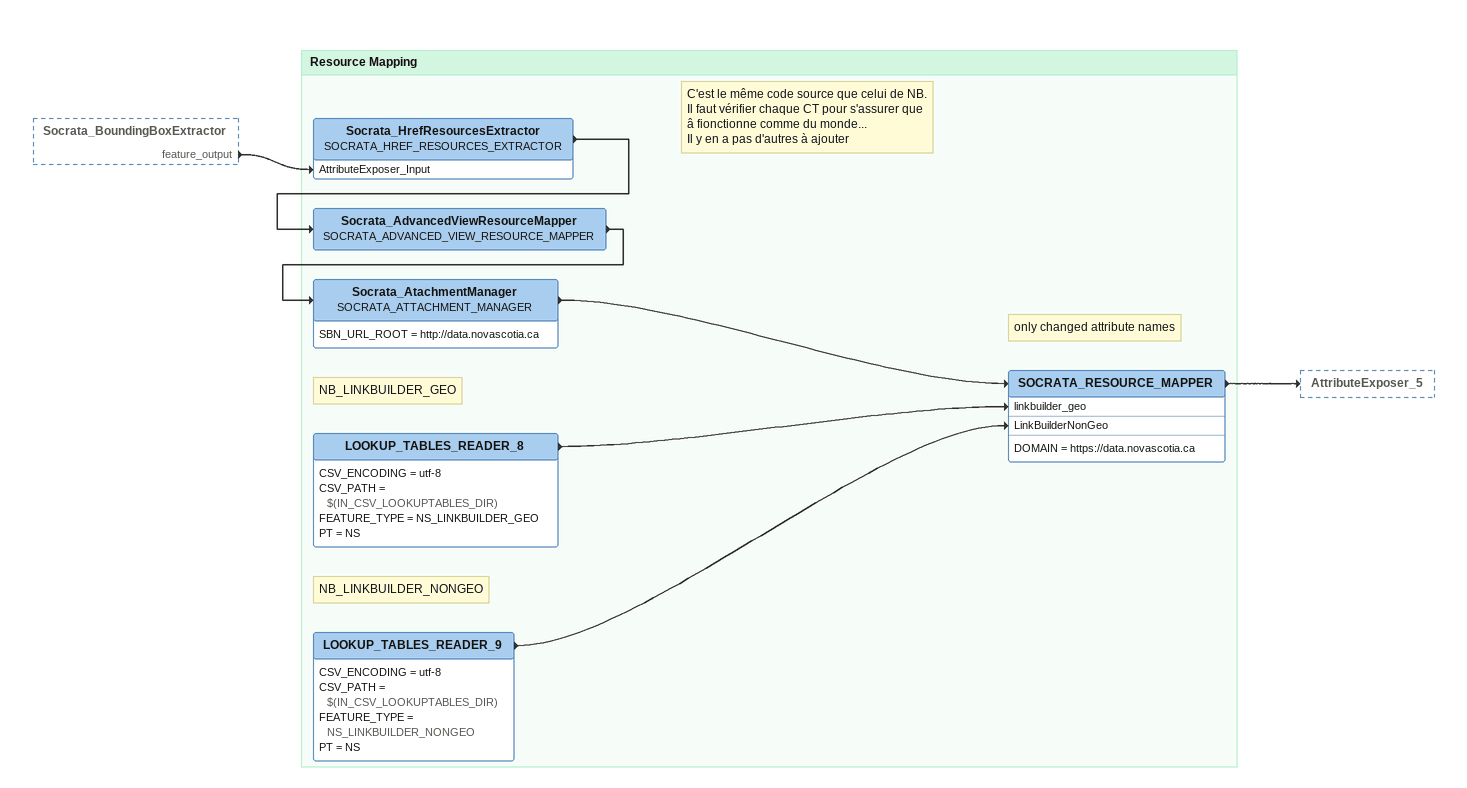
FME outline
Socrata_BoundingBoxExtractor [outside]
    feature_output -> Socrata_HrefResourcesExtractor [AttributeExposer_Input]

Bookmark: Resource Mapping
Note: C'est le même code source que celui de NB. Il faut vérifier chaque CT pour s'assurer que â fionctionne comme du monde... / Il y en a pas d'autres à ajouter
Socrata_HrefResourcesExtractor: SOCRATA_HREF_RESOURCES_EXTRACTOR
    -> Socrata_AdvancedViewResourceMapper
Socrata_AdvancedViewResourceMapper: SOCRATA_ADVANCED_VIEW_RESOURCE_MAPPER
    -> Socrata_AtachmentManager
Socrata_AtachmentManager: SOCRATA_ATTACHMENT_MANAGER
    SBN_URL_ROOT = http://data.novascotia.ca
    -> SOCRATA_RESOURCE_MAPPER
Note: NB_LINKBUILDER_GEO
LOOKUP_TABLES_READER_8
    CSV_ENCODING = utf-8
    CSV_PATH = $(IN_CSV_LOOKUPTABLES_DIR)
    FEATURE_TYPE = NS_LINKBUILDER_GEO
    PT = NS
    -> SOCRATA_RESOURCE_MAPPER [linkbuilder_geo]
Note: NB_LINKBUILDER_NONGEO
LOOKUP_TABLES_READER_9
    CSV_ENCODING = utf-8
    CSV_PATH = $(IN_CSV_LOOKUPTABLES_DIR)
    FEATURE_TYPE = NS_LINKBUILDER_NONGEO
    PT = NS
    -> SOCRATA_RESOURCE_MAPPER [LinkBuilderNonGeo]
Note: only changed attribute names
SOCRATA_RESOURCE_MAPPER
    DOMAIN = https://data.novascotia.ca
    -> AttributeExposer_5
